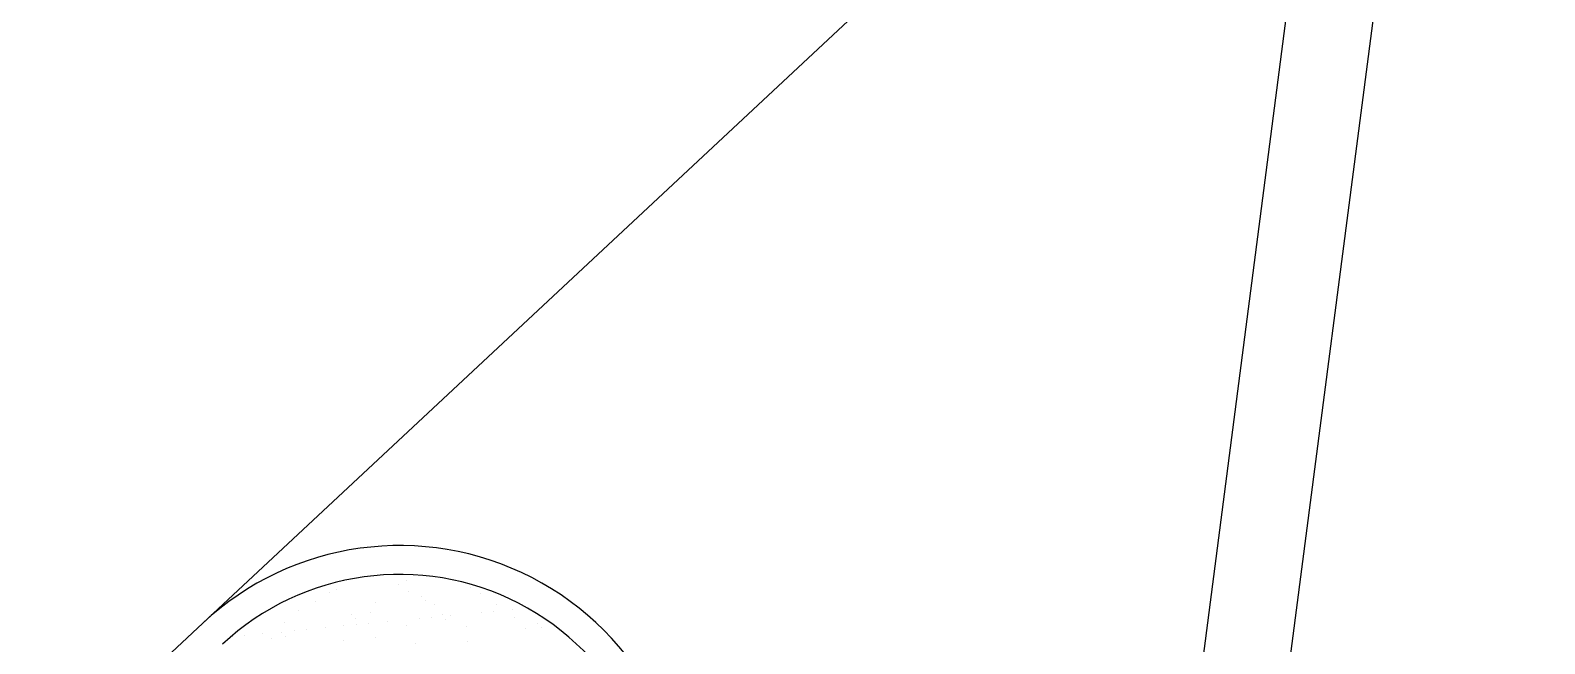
# Model space of a CAD drawing. Extents: x -28 to 149, y -33 to 76.
# Drawn here: x 120.72 to 125.96, y 6.88 to 9.01 of the extents above; entities that cross this region are included whole.
import ezdxf

# ---------------------------------------------------------------- set-up
doc = ezdxf.new("R2010")
doc.units = 0
doc.layers.add('arq-proyección edificios anexos', color=250, linetype='Continuous')

# ---------------------------------------------------------------- blocks, each defined once
blk = doc.blocks.new('Torre Sur')
for p, q in [((49.4846, 4.0743), (56.1311, 55.3639)), ((49.1775, 10.9284), (46.2309, 8.1774)), ((49.1871, 4.1128), (50.0146, 10.4986)), ((46.6947, 8.2959), (46.6947, 8.2959)), ((46.7198, 8.3246), (46.7198, 8.3246)), ((46.9107, 8.3104), (46.9107, 8.3104)), ((46.9131, 8.3455), (46.9131, 8.3455)), ((46.936, 8.3249), (46.936, 8.3249)), ((47.1597, 8.3023), (47.1597, 8.3023)), ((46.6209, 8.2539), (46.6209, 8.2539)), ((46.6703, 8.2836), (46.6703, 8.2836)), ((46.8302, 8.2494), (46.8302, 8.2494)), ((46.9437, 8.2878), (46.9437, 8.2878)), ((46.9901, 8.2698), (46.9901, 8.2698)), ((47.0044, 8.2558), (47.0044, 8.2558)), ((47.0347, 8.2414), (47.0347, 8.2414)), ((47.1927, 8.2797), (47.1927, 8.2797)), ((47.2509, 8.2417), (47.2509, 8.2417)), ((47.3145, 8.2516), (47.3145, 8.2516)), ((46.5644, 8.2225), (46.5644, 8.2225)), ((46.7474, 8.2079), (46.7474, 8.2079)), ((46.7617, 8.1939), (46.7617, 8.1939)), ((46.8134, 8.2144), (46.8134, 8.2144)), ((46.981, 8.193), (46.981, 8.193)), ((47.0228, 8.197), (47.0228, 8.197)), ((47.0624, 8.2063), (47.0624, 8.2063)), ((47.0718, 8.1897), (47.0718, 8.1897)), ((47.0881, 8.2033), (47.0881, 8.2033)), ((47.1972, 8.2139), (47.1972, 8.2139)), ((47.239, 8.2179), (47.239, 8.2179)), ((47.3043, 8.2243), (47.3043, 8.2243)), ((47.3114, 8.1982), (47.3114, 8.1982)), ((46.2309, 8.1774), (40.3344, 2.6724)), ((46.4396, 8.1405), (46.4396, 8.1405)), ((46.5046, 8.146), (46.5046, 8.146)), ((46.5151, 8.1784), (46.5151, 8.1784)), ((46.5486, 8.1511), (46.5486, 8.1511)), ((46.5905, 8.1551), (46.5905, 8.1551)), ((46.6557, 8.1614), (46.6557, 8.1614)), ((46.7196, 8.1703), (46.7196, 8.1703)), ((46.7648, 8.172), (46.7648, 8.172)), ((46.8066, 8.1761), (46.8066, 8.1761)), ((46.8719, 8.1824), (46.8719, 8.1824)), ((46.9358, 8.1707), (46.9358, 8.1707)), ((47.1452, 8.1662), (47.1452, 8.1662)), ((47.3496, 8.1582), (47.3496, 8.1582)), ((47.3916, 8.176), (47.3916, 8.176)), ((47.4059, 8.1619), (47.4059, 8.1619)), ((46.3325, 8.1301), (46.3325, 8.1301)), ((46.3743, 8.1342), (46.3743, 8.1342)), ((46.4704, 8.1242), (46.4704, 8.1242)), ((46.5189, 8.132), (46.5189, 8.132)), ((46.7194, 8.1161), (46.7194, 8.1161)), ((46.829, 8.1278), (46.829, 8.1278)), ((46.9684, 8.108), (46.9684, 8.108)), ((47.1489, 8.114), (47.1489, 8.114))]:
    blk.add_line(p, q)
for radius in [1, 0.9]:
    blk.add_arc((46.9134, 7.4465), radius, 352.4126, 133.033)

msp = doc.modelspace()

# ---------------------------------------------------------------- block references
at = {"layer": 'arq-proyección edificios anexos', "lineweight": 0}
msp.add_blockref('Torre Sur', (75.0825, -1.2279), dxfattribs=at)

doc.saveas('drawing.dxf')
